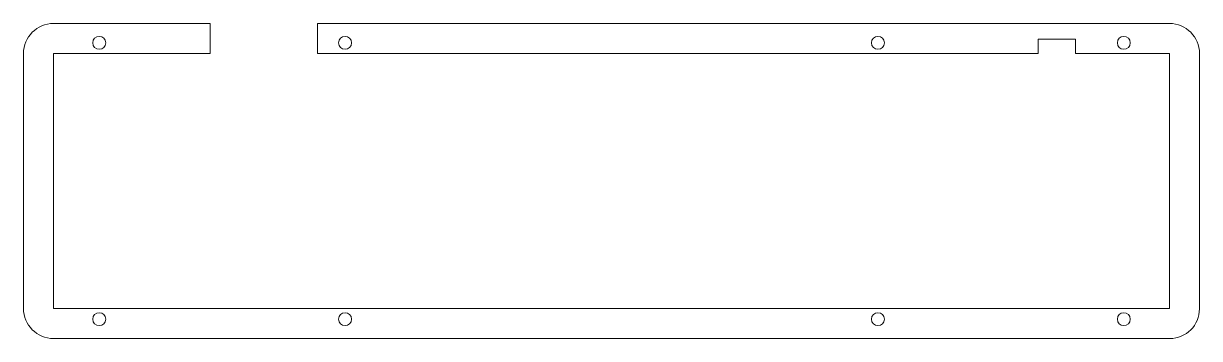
# Model space of a CAD drawing. Header units: millimetres. Extents: x 10830 to 11103, y 11195 to 11269.
import ezdxf

# ---------------------------------------------------------------- set-up
doc = ezdxf.new("R2010")
doc.units = ezdxf.units.MM
doc.layers.add('A-DETL', color=90, linetype='Continuous', lineweight=18)

msp = doc.modelspace()

# ---------------------------------------------------------------- linework, layer by layer
at = {"layer": 'A-DETL'}
for p, q in [((10872.98, 11268.71), (10836.62, 11268.71)), ((10872.98, 11261.72), (10872.98, 11268.71)), ((11095.99, 11268.71), (10897.98, 11268.71)), ((10897.98, 11268.71), (10897.98, 11261.71)), ((11065.49, 11261.71), (11065.49, 11265.03)), ((11065.49, 11265.03), (11074.14, 11265.03)), ((11074.14, 11265.03), (11074.14, 11261.71)), ((10829.62, 11261.71), (10829.62, 11202.41)), ((10836.62, 11202.41), (10836.62, 11261.72)), ((10836.62, 11261.72), (10872.98, 11261.72)), ((10897.98, 11261.71), (11065.49, 11261.71)), ((11074.14, 11261.71), (11095.99, 11261.71)), ((11095.99, 11261.71), (11095.99, 11202.41)), ((11102.99, 11202.32), (11102.99, 11261.71)), ((11095.99, 11202.41), (10836.62, 11202.41)), ((10836.62, 11195.41), (11096.07, 11195.41))]:
    msp.add_line(p, q, dxfattribs=at)
for centre, radius, start, end in [((10836.62, 11261.71), 7, 90, 180), ((11095.99, 11261.71), 7, 0, 90), ((10847.22, 11264.21), 1.5, 0, 180), ((10904.37, 11264.21), 1.5, 0, 180), ((11028.24, 11264.21), 1.5, 0, 180), ((11085.39, 11264.21), 1.5, 0, 180), ((10847.22, 11264.21), 1.5, 180, 0), ((10904.37, 11264.21), 1.5, 180, 0), ((11028.24, 11264.21), 1.5, 180, 0), ((11085.39, 11264.21), 1.5, 180, 0), ((10836.62, 11202.41), 7, 180, 270), ((10847.22, 11199.91), 1.5, 0, 180), ((10847.22, 11199.91), 1.5, 180, 0), ((10904.37, 11199.91), 1.5, 0, 180), ((10904.37, 11199.91), 1.5, 180, 0), ((11028.24, 11199.91), 1.5, 0, 180), ((11028.24, 11199.91), 1.5, 180, 0), ((11085.39, 11199.91), 1.5, 0, 180), ((11085.39, 11199.91), 1.5, 180, 0), ((11096.07, 11202.32), 6.91, 270, 0)]:
    msp.add_arc(centre, radius, start, end, dxfattribs=at)

doc.saveas('drawing.dxf')
